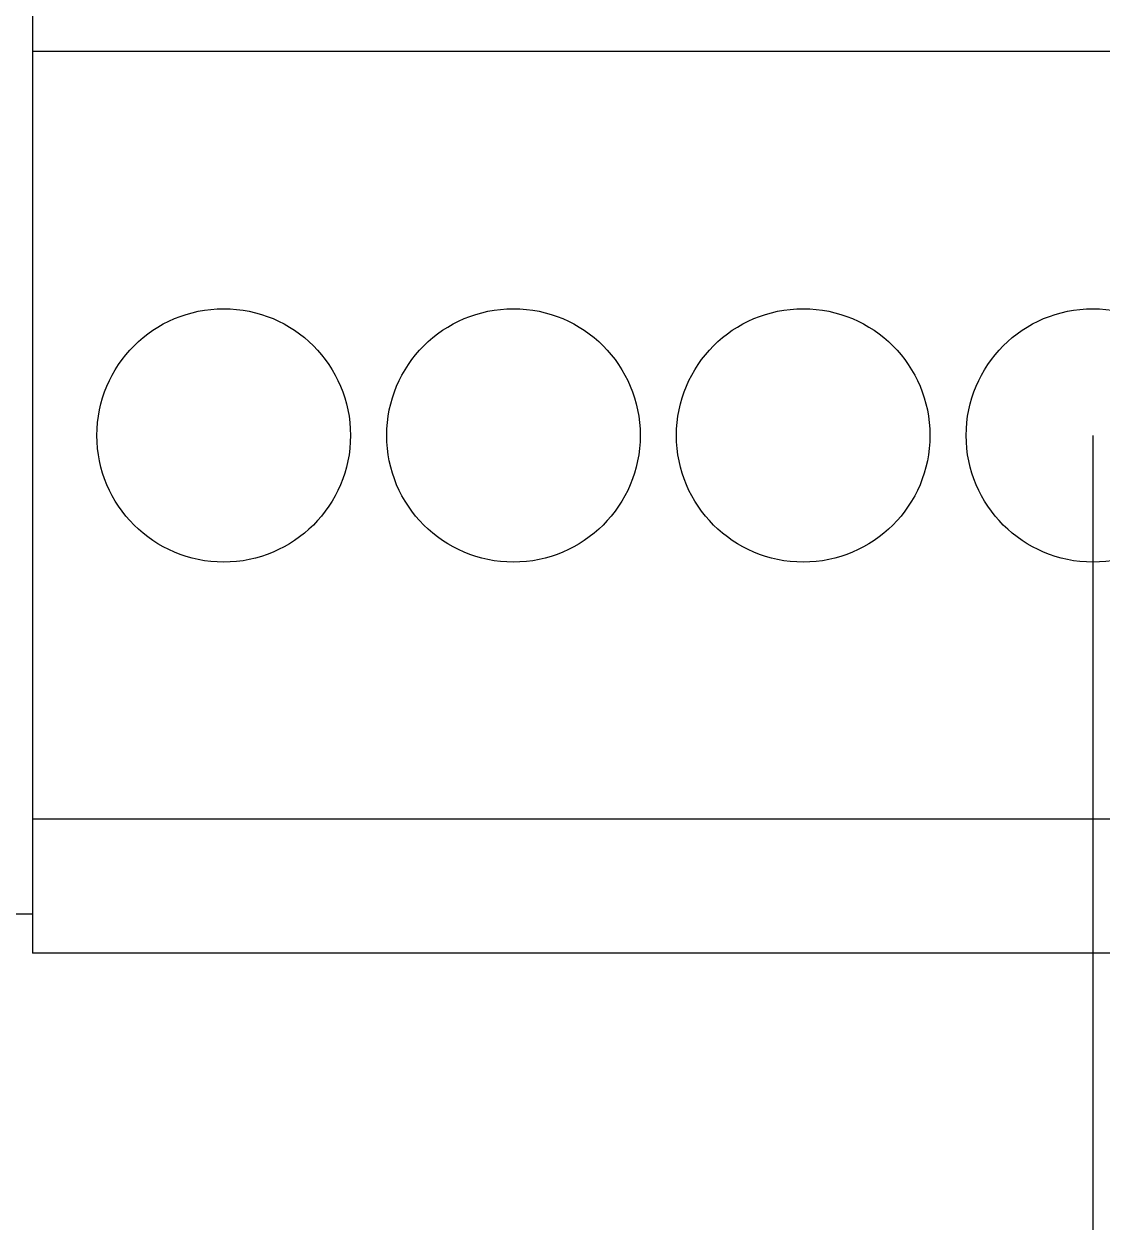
# Model space of a CAD drawing. Header units: inches. Extents: x 9000 to 22395, y 8106 to 17135.
# Drawn here: x 10415.75 to 10448.81, y 8285.54 to 8322.3 of the extents above; entities that cross this region are included whole.
import ezdxf

# ---------------------------------------------------------------- set-up
doc = ezdxf.new("R2010")
doc.units = ezdxf.units.IN
doc.header["$MEASUREMENT"] = 0
doc.layers.add('20000_FRONT_O', color=7, linetype='Continuous')

msp = doc.modelspace()

# ---------------------------------------------------------------- linework, layer by layer
msp.add_line((10448.533, 8309.679), (10448.533, 8232.75))
at = {"layer": '20000_FRONT_O', "linetype": 'Continuous'}
for p, q in [((10416.006, 8326.094), (10416.006, 8293.793)), ((10481.061, 8321.455), (10416.006, 8321.455)), ((10481.061, 8297.903), (10416.006, 8297.903)), ((10416.007, 8294.993), (10400.798, 8294.993)), ((10481.061, 8293.793), (10416.006, 8293.793))]:
    msp.add_line(p, q, dxfattribs=at)
for centre in [(10421.872, 8309.679), (10430.759, 8309.679), (10439.646, 8309.679), (10448.533, 8309.679)]:
    msp.add_circle(centre, 3.888, dxfattribs=at)

doc.saveas('drawing.dxf')
